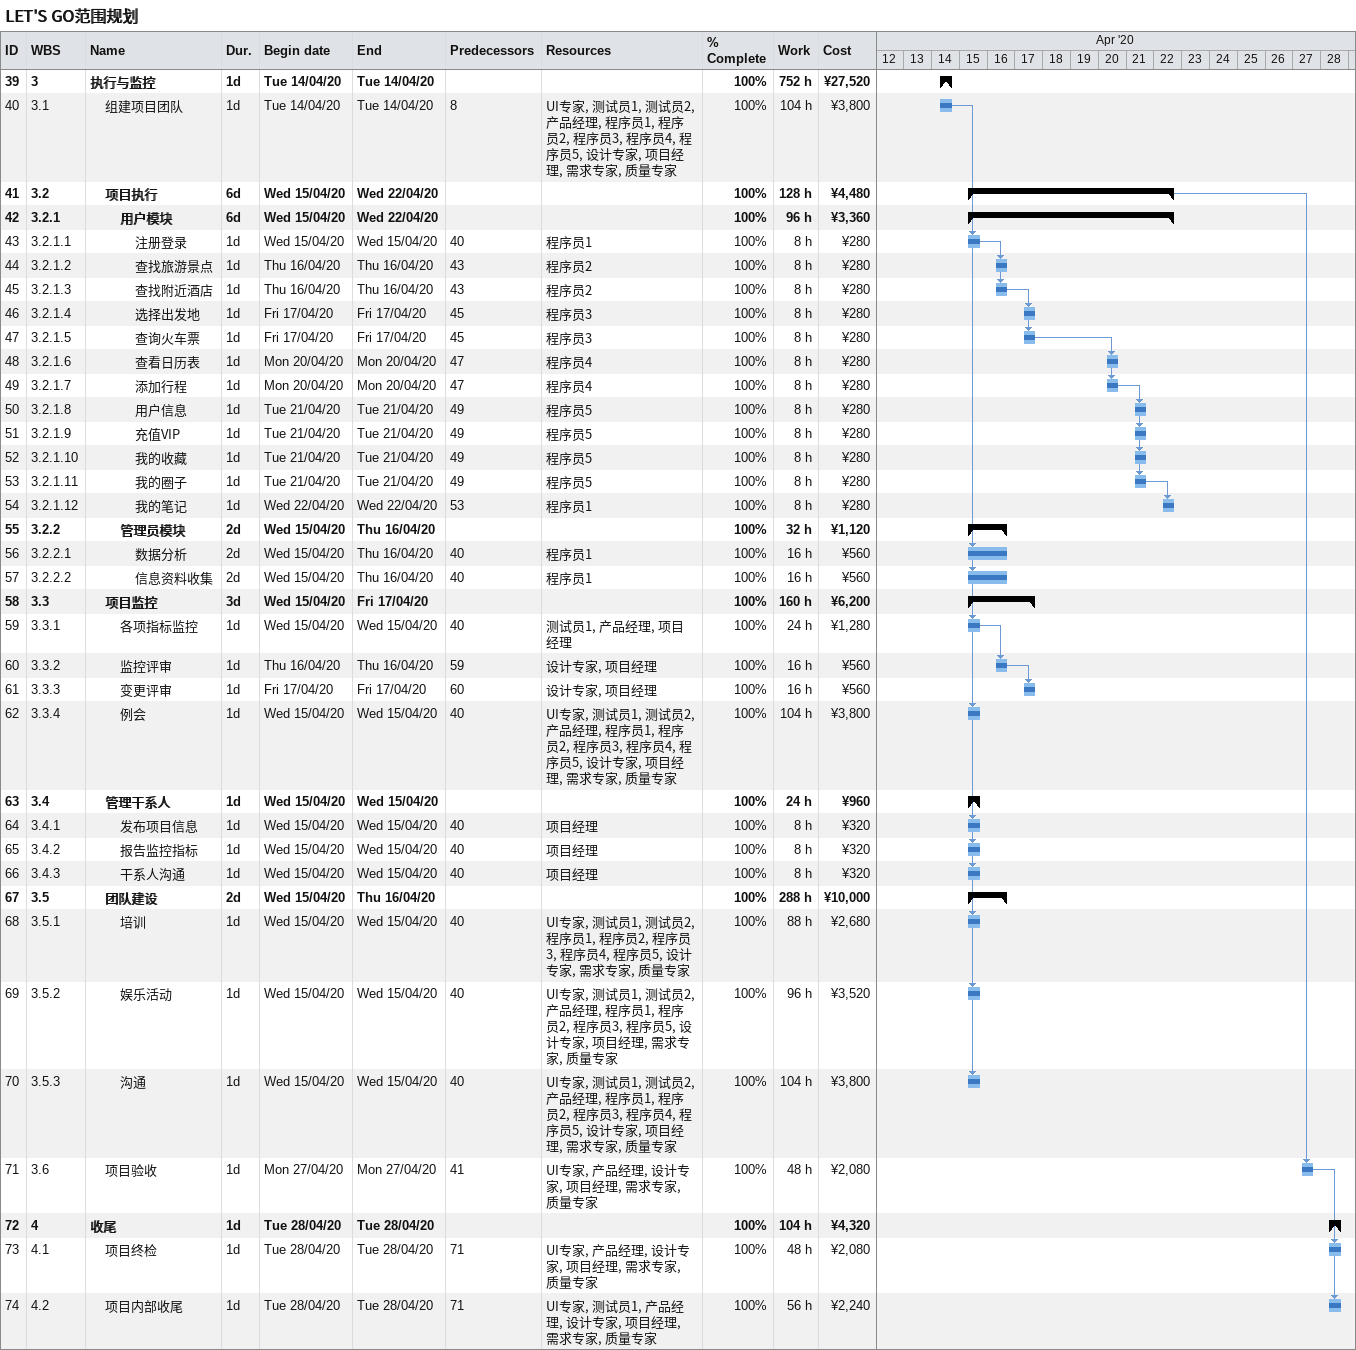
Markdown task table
LET'S GO范围规划

| ID | WBS | Task | Duration | Start | Finish | Predecessors | Resources | % complete | Work (h) | Cost (¥) |
|---|---|---|---|---|---|---|---|---|---|---|
| 39 | 3 | **执行与监控** | 1d | 2020-04-14 | 2020-04-14 |  |  | 100 | 752 | 27520 |
| 40 | 3.1 | 组建项目团队 | 1d | 2020-04-14 | 2020-04-14 | 8 | UI专家, 测试员1, 测试员2, 产品经理, 程序员1, 程序员2, 程序员3, 程序员4, 程序员5, 设计专家, 项目经理, 需求专家, 质量专家 | 100 | 104 | 3800 |
| 41 | 3.2 | **项目执行** | 6d | 2020-04-15 | 2020-04-22 |  |  | 100 | 128 | 4480 |
| 42 | 3.2.1 | **用户模块** | 6d | 2020-04-15 | 2020-04-22 |  |  | 100 | 96 | 3360 |
| 43 | 3.2.1.1 | 注册登录 | 1d | 2020-04-15 | 2020-04-15 | 40 | 程序员1 | 100 | 8 | 280 |
| 44 | 3.2.1.2 | 查找旅游景点 | 1d | 2020-04-16 | 2020-04-16 | 43 | 程序员2 | 100 | 8 | 280 |
| 45 | 3.2.1.3 | 查找附近酒店 | 1d | 2020-04-16 | 2020-04-16 | 43 | 程序员2 | 100 | 8 | 280 |
| 46 | 3.2.1.4 | 选择出发地 | 1d | 2020-04-17 | 2020-04-17 | 45 | 程序员3 | 100 | 8 | 280 |
| 47 | 3.2.1.5 | 查询火车票 | 1d | 2020-04-17 | 2020-04-17 | 45 | 程序员3 | 100 | 8 | 280 |
| 48 | 3.2.1.6 | 查看日历表 | 1d | 2020-04-20 | 2020-04-20 | 47 | 程序员4 | 100 | 8 | 280 |
| 49 | 3.2.1.7 | 添加行程 | 1d | 2020-04-20 | 2020-04-20 | 47 | 程序员4 | 100 | 8 | 280 |
| 50 | 3.2.1.8 | 用户信息 | 1d | 2020-04-21 | 2020-04-21 | 49 | 程序员5 | 100 | 8 | 280 |
| 51 | 3.2.1.9 | 充值VIP | 1d | 2020-04-21 | 2020-04-21 | 49 | 程序员5 | 100 | 8 | 280 |
| 52 | 3.2.1.10 | 我的收藏 | 1d | 2020-04-21 | 2020-04-21 | 49 | 程序员5 | 100 | 8 | 280 |
| 53 | 3.2.1.11 | 我的圈子 | 1d | 2020-04-21 | 2020-04-21 | 49 | 程序员5 | 100 | 8 | 280 |
| 54 | 3.2.1.12 | 我的笔记 | 1d | 2020-04-22 | 2020-04-22 | 53 | 程序员1 | 100 | 8 | 280 |
| 55 | 3.2.2 | **管理员模块** | 2d | 2020-04-15 | 2020-04-16 |  |  | 100 | 32 | 1120 |
| 56 | 3.2.2.1 | 数据分析 | 2d | 2020-04-15 | 2020-04-16 | 40 | 程序员1 | 100 | 16 | 560 |
| 57 | 3.2.2.2 | 信息资料收集 | 2d | 2020-04-15 | 2020-04-16 | 40 | 程序员1 | 100 | 16 | 560 |
| 58 | 3.3 | **项目监控** | 3d | 2020-04-15 | 2020-04-17 |  |  | 100 | 160 | 6200 |
| 59 | 3.3.1 | 各项指标监控 | 1d | 2020-04-15 | 2020-04-15 | 40 | 测试员1, 产品经理, 项目经理 | 100 | 24 | 1280 |
| 60 | 3.3.2 | 监控评审 | 1d | 2020-04-16 | 2020-04-16 | 59 | 设计专家, 项目经理 | 100 | 16 | 560 |
| 61 | 3.3.3 | 变更评审 | 1d | 2020-04-17 | 2020-04-17 | 60 | 设计专家, 项目经理 | 100 | 16 | 560 |
| 62 | 3.3.4 | 例会 | 1d | 2020-04-15 | 2020-04-15 | 40 | UI专家, 测试员1, 测试员2, 产品经理, 程序员1, 程序员2, 程序员3, 程序员4, 程序员5, 设计专家, 项目经理, 需求专家, 质量专家 | 100 | 104 | 3800 |
| 63 | 3.4 | **管理干系人** | 1d | 2020-04-15 | 2020-04-15 |  |  | 100 | 24 | 960 |
| 64 | 3.4.1 | 发布项目信息 | 1d | 2020-04-15 | 2020-04-15 | 40 | 项目经理 | 100 | 8 | 320 |
| 65 | 3.4.2 | 报告监控指标 | 1d | 2020-04-15 | 2020-04-15 | 40 | 项目经理 | 100 | 8 | 320 |
| 66 | 3.4.3 | 干系人沟通 | 1d | 2020-04-15 | 2020-04-15 | 40 | 项目经理 | 100 | 8 | 320 |
| 67 | 3.5 | **团队建设** | 2d | 2020-04-15 | 2020-04-16 |  |  | 100 | 288 | 10000 |
| 68 | 3.5.1 | 培训 | 1d | 2020-04-15 | 2020-04-15 | 40 | UI专家, 测试员1, 测试员2, 程序员1, 程序员2, 程序员3, 程序员4, 程序员5, 设计专家, 需求专家, 质量专家 | 100 | 88 | 2680 |
| 69 | 3.5.2 | 娱乐活动 | 1d | 2020-04-15 | 2020-04-15 | 40 | UI专家, 测试员1, 测试员2, 产品经理, 程序员1, 程序员2, 程序员3, 程序员5, 设计专家, 项目经理, 需求专家, 质量专家 | 100 | 96 | 3520 |
| 70 | 3.5.3 | 沟通 | 1d | 2020-04-15 | 2020-04-15 | 40 | UI专家, 测试员1, 测试员2, 产品经理, 程序员1, 程序员2, 程序员3, 程序员4, 程序员5, 设计专家, 项目经理, 需求专家, 质量专家 | 100 | 104 | 3800 |
| 71 | 3.6 | 项目验收 | 1d | 2020-04-27 | 2020-04-27 | 41 | UI专家, 产品经理, 设计专家, 项目经理, 需求专家, 质量专家 | 100 | 48 | 2080 |
| 72 | 4 | **收尾** | 1d | 2020-04-28 | 2020-04-28 |  |  | 100 | 104 | 4320 |
| 73 | 4.1 | 项目终检 | 1d | 2020-04-28 | 2020-04-28 | 71 | UI专家, 产品经理, 设计专家, 项目经理, 需求专家, 质量专家 | 100 | 48 | 2080 |
| 74 | 4.2 | 项目内部收尾 | 1d | 2020-04-28 | 2020-04-28 | 71 | UI专家, 测试员1, 产品经理, 设计专家, 项目经理, 需求专家, 质量专家 | 100 | 56 | 2240 |
